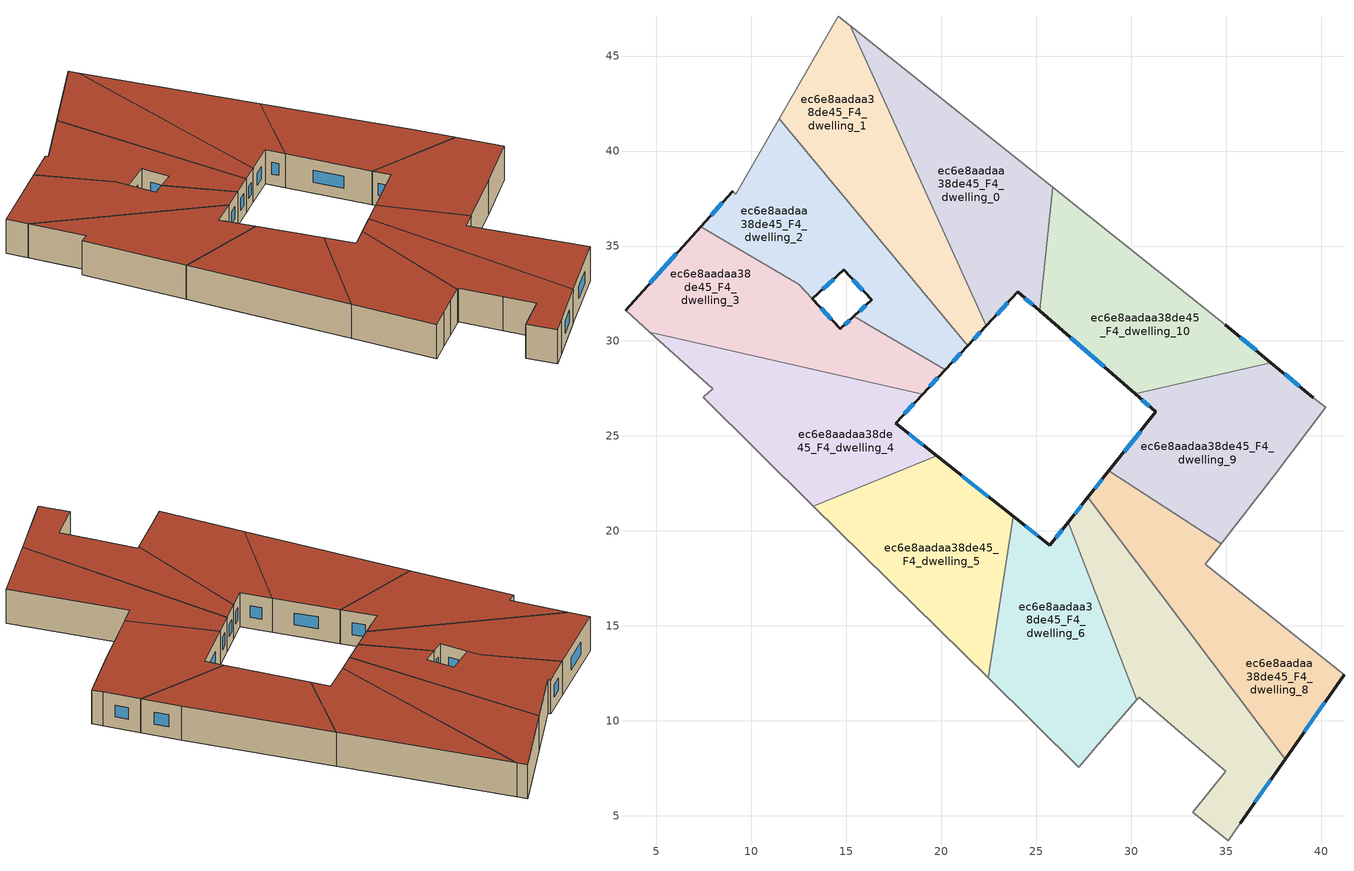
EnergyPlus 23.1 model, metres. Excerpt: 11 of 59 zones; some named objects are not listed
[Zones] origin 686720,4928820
ec6e8aadaa38de45_F4_dwelling_0
 floor to ec6e8aadaa38de45_F3_dwelling_2 (EU_floor_Construction): 25.15,38.67 20.81,34.27 18.27,39.86 20.64,42.27 z12
 floor to ec6e8aadaa38de45_F3_dwelling_0 (EU_floor_Construction): 20.64,42.27 18.27,39.86 15.22,46.59 z12
 floor to ec6e8aadaa38de45_F3_dwelling_4 (EU_floor_Construction): 25.87,38.1 25.18,31.59 24.03,32.59 22.37,30.81 20.81,34.27 25.15,38.67 z12
 wall outside (EU_wall_Construction): 22.37,30.81 24.03,32.59 25.18,31.59 z12:15
 wall to ec6e8aadaa38de45_F4_dwelling_1 (EU_wall_Construction): 15.22,46.59 22.37,30.81 z12:15
 wall adiabatic (EU_wall_Construction): 25.87,38.1 15.22,46.59 z12:15
 wall to ec6e8aadaa38de45_F4_dwelling_10 (EU_wall_Construction): 25.18,31.59 25.87,38.1 z12:15
 window (EU_Window_Construction): 24.41,32.26 24.81,31.91 / 22.91,31.39 23.49,32.01 z12.98:14.02
 roof outside (EU_roof_Construction): 25.18,31.59 25.87,38.1 15.22,46.59 22.37,30.81 24.03,32.59 z15
ec6e8aadaa38de45_F4_dwelling_1
 floor to ec6e8aadaa38de45_F3_dwelling_0 (EU_floor_Construction): 15.22,46.59 18.27,39.86 15.41,36.96 11.47,41.7 14.57,47.11 z12
 floor to ec6e8aadaa38de45_F3_dwelling_2 (EU_floor_Construction): 18.27,39.86 20.81,34.27 19.09,32.53 15.41,36.96 z12
 floor to ec6e8aadaa38de45_F3_dwelling_4 (EU_floor_Construction): 20.81,34.27 22.37,30.81 21.4,29.76 19.09,32.53 z12
 wall outside (EU_wall_Construction): 21.4,29.76 22.37,30.81 z12:15
 wall to ec6e8aadaa38de45_F4_dwelling_2 (EU_wall_Construction): 11.47,41.7 21.4,29.76 z12:15
 wall adiabatic (EU_wall_Construction): 15.22,46.59 14.57,47.11 11.47,41.7 z12:15
 window (EU_Window_Construction): 21.72,30.1 22.06,30.47 z12.98:14.02
 roof outside (EU_roof_Construction): 21.4,29.76 22.37,30.81 15.22,46.59 14.57,47.11 11.47,41.7 z15
ec6e8aadaa38de45_F4_dwelling_10
 floor to ec6e8aadaa38de45_F3_dwelling_6 (EU_floor_Construction): 34.95,30.86 36.64,29.46 35.66,28.48 30.2,27.22 26.42,30.51 30.37,34.51 z12
 floor to ec6e8aadaa38de45_F3_dwelling_8 (EU_floor_Construction): 37.35,28.86 35.66,28.48 36.64,29.46 z12
 floor to ec6e8aadaa38de45_F3_dwelling_4 (EU_floor_Construction): 30.37,34.51 26.42,30.51 25.18,31.59 25.87,38.1 z12
 wall outside (EU_wall_Construction): 25.18,31.59 30.2,27.22 / 37.35,28.87 34.95,30.86 z12:15
 wall to ec6e8aadaa38de45_F4_dwelling_9 (EU_wall_Construction): 30.2,27.22 37.35,28.87 z12:15
 wall adiabatic (EU_wall_Construction): 34.95,30.86 25.87,38.1 z12:15
 window (EU_Window_Construction): 26.81,30.17 28.57,28.64 / 36.57,29.51 35.73,30.21 z12.98:14.02
 roof outside (EU_roof_Construction): 37.35,28.87 34.95,30.86 25.87,38.1 25.18,31.59 30.2,27.22 z15
ec6e8aadaa38de45_F4_dwelling_2
 floor to ec6e8aadaa38de45_F3_dwelling_0 (EU_floor_Construction): 11.47,41.7 15.41,36.96 14.56,36.1 10.53,40.07 z12
 floor to ec6e8aadaa38de45_F3_dwelling_1 (EU_floor_Construction): 14.56,36.1 13.6,35.12 14.87,33.75 13.21,32.23 12.01,33.51 11.87,33.36 7.33,36.01 9.01,37.88 9.19,37.74 10.53,40.07 z12
 floor to ec6e8aadaa38de45_F3_dwelling_2 (EU_floor_Construction): 15.41,36.96 19.09,32.53 17.5,30.91 16.34,32.16 14.87,33.75 13.6,35.12 z12
 floor to ec6e8aadaa38de45_F3_dwelling_3 (EU_floor_Construction): 12.01,33.51 12.48,33 11.87,33.36 z12
 floor to ec6e8aadaa38de45_F3_dwelling_5 (EU_floor_Construction): 17.68,31.09 20.26,28.54 20.21,28.48 15.4,31.29 16.34,32.16 17.5,30.91 z12
 floor adiabatic (EU_floor_Construction): 19.09,32.53 21.4,29.76 20.26,28.54 17.68,31.09 z12
 wall outside (EU_wall_Construction): 9.01,37.88 7.33,36.01 / 20.21,28.48 21.4,29.76 / 13.21,32.23 14.87,33.75 16.34,32.16 15.4,31.29 z12:15
 wall adiabatic (EU_wall_Construction): 11.47,41.7 9.19,37.74 9.01,37.88 z12:15
 wall to ec6e8aadaa38de45_F4_dwelling_3 (EU_wall_Construction): 15.4,31.29 20.21,28.48 / 7.33,36.01 12.49,32.99 / 12.5,32.99 13.21,32.23 z12:15
 window (EU_Window_Construction): 8.47,37.27 7.88,36.62 / 20.6,28.9 21.01,29.34 / 16.04,31.88 15.71,31.57 / 15.35,33.23 15.86,32.68 / 13.75,32.72 14.33,33.25 z12.98:14.02
 roof outside (EU_roof_Construction): 20.21,28.48 21.4,29.76 11.47,41.7 9.19,37.74 9.01,37.88 7.33,36.01 12.5,32.99 13.21,32.23 14.87,33.75 16.34,32.16 15.4,31.29 z15
ec6e8aadaa38de45_F4_dwelling_3
 floor outside (EU_floor_Construction): 12.49,33 15.93,29.31 12.48,33 z12
 floor to ec6e8aadaa38de45_F3_dwelling_1 (EU_floor_Construction): 11.87,33.36 8.22,29.66 4.65,30.47 3.38,31.61 7.33,36.01 z12
 floor to ec6e8aadaa38de45_F3_dwelling_3 (EU_floor_Construction): 12.48,33 15.92,29.31 14.79,28.16 8.22,29.66 11.87,33.36 z12
 floor to ec6e8aadaa38de45_F3_dwelling_5 (EU_floor_Construction): 20.21,28.48 19.01,27.2 14.79,28.16 15.93,29.31 14.69,30.64 15.4,31.29 z12
 wall outside (EU_wall_Construction): 15.4,31.29 14.69,30.64 13.21,32.23 / 19.01,27.2 20.21,28.48 / 7.33,36.01 3.38,31.61 z12:15
 wall to ec6e8aadaa38de45_F4_dwelling_4 (EU_wall_Construction): 4.65,30.47 19.01,27.2 z12:15
 wall adiabatic (EU_wall_Construction): 3.38,31.61 4.65,30.47 z12:15
 window (EU_Window_Construction): 15.17,31.08 14.92,30.85 / 19.4,27.61 19.82,28.06 / 6.05,34.58 4.66,33.04 / 14.21,31.15 13.69,31.71 z12.98:14.02
 roof outside (EU_roof_Construction): 19.01,27.2 20.21,28.48 15.4,31.29 14.69,30.64 12.5,32.99 7.33,36.01 3.38,31.61 4.65,30.47 z15
ec6e8aadaa38de45_F4_dwelling_4
 floor to ec6e8aadaa38de45_F3_dwelling_3 (EU_floor_Construction): 14.79,28.16 10.62,23.92 7.46,27.03 7.97,27.48 6.97,28.39 8.22,29.66 z12
 floor to ec6e8aadaa38de45_F3_dwelling_1 (EU_floor_Construction): 8.22,29.66 6.97,28.39 4.65,30.47 z12
 floor to ec6e8aadaa38de45_F3_dwelling_5 (EU_floor_Construction): 19.01,27.2 17.59,25.67 19.75,23.95 13.27,21.31 10.62,23.92 14.79,28.16 z12
 wall outside (EU_wall_Construction): 19.76,23.96 17.59,25.67 19.01,27.2 z12:15
 wall adiabatic (EU_wall_Construction): 4.65,30.47 7.97,27.48 7.46,27.03 13.27,21.31 z12:15
 wall to ec6e8aadaa38de45_F4_dwelling_5 (EU_wall_Construction): 13.27,21.31 19.76,23.96 z12:15
 window (EU_Window_Construction): 18.05,26.16 18.55,26.7 / 19.05,24.51 18.29,25.11 z12.98:14.02
 roof outside (EU_roof_Construction): 19.76,23.96 17.59,25.67 19.01,27.2 4.65,30.47 7.97,27.48 7.46,27.03 13.27,21.31 z15
ec6e8aadaa38de45_F4_dwelling_5
 floor to ec6e8aadaa38de45_F3_dwelling_5 (EU_floor_Construction): 19.87,23.86 15.35,19.27 13.27,21.31 19.75,23.95 z12
 floor to ec6e8aadaa38de45_F3_dwelling_7 (EU_floor_Construction): 23.79,20.76 22.98,15.6 21.06,13.65 15.35,19.27 19.87,23.86 z12
 floor to ec6e8aadaa38de45_F3_dwelling_9 (EU_floor_Construction): 22.98,15.6 22.47,12.27 21.06,13.65 z12
 wall outside (EU_wall_Construction): 23.79,20.76 19.76,23.96 z12:15
 wall to ec6e8aadaa38de45_F4_dwelling_6 (EU_wall_Construction): 22.47,12.27 23.79,20.76 z12:15
 wall adiabatic (EU_wall_Construction): 13.27,21.31 22.47,12.27 z12:15
 window (EU_Window_Construction): 22.47,21.8 21.07,22.92 z12.98:14.02
 roof outside (EU_roof_Construction): 22.47,12.27 23.79,20.76 19.76,23.96 13.27,21.31 z15
ec6e8aadaa38de45_F4_dwelling_6
 floor to ec6e8aadaa38de45_F3_dwelling_9 (EU_floor_Construction): 26.69,20.47 28.96,14.56 24.62,10.15 22.47,12.27 22.98,15.6 26.19,18.86 25.71,19.24 z12
 floor to ec6e8aadaa38de45_F3_dwelling_11 (EU_floor_Construction): 28.96,14.56 30.29,11.11 29.26,9.93 28.29,8.81 27.24,7.57 24.62,10.15 z12
 floor to ec6e8aadaa38de45_F3_dwelling_7 (EU_floor_Construction): 26.19,18.86 22.98,15.6 23.79,20.76 z12
 wall outside (EU_wall_Construction): 26.69,20.47 25.71,19.24 23.79,20.76 z12:15
 wall adiabatic (EU_wall_Construction): 22.47,12.27 27.24,7.57 28.29,8.81 29.26,9.93 30.29,11.11 z12:15
 wall to ec6e8aadaa38de45_F4_dwelling_7 (EU_wall_Construction): 30.29,11.11 26.69,20.47 z12:15
 window (EU_Window_Construction): 25.08,19.73 24.41,20.27 / 26.37,20.07 26.03,19.64 z12.98:14.02
 roof outside (EU_roof_Construction): 28.29,8.81 29.26,9.93 30.29,11.11 26.69,20.47 25.71,19.24 23.79,20.76 22.47,12.27 27.24,7.57 z15
ec6e8aadaa38de45_F4_dwelling_7
 floor to ec6e8aadaa38de45_F3_dwelling_11 (EU_floor_Construction): 38.08,7.96 35.75,4.62 35.1,3.68 33.23,5.19 34.98,7.34 33.02,9 30.41,11.25 30.29,11.11 28.96,14.56 30.15,15.77 z12
 floor to ec6e8aadaa38de45_F3_dwelling_10 (EU_floor_Construction): 31.33,16.97 38.1,7.98 38.08,7.96 30.15,15.77 z12
 floor to ec6e8aadaa38de45_F3_dwelling_9 (EU_floor_Construction): 27.72,21.77 31.33,16.97 28.96,14.56 26.69,20.47 z12
 wall outside (EU_wall_Construction): 27.72,21.77 26.69,20.47 / 35.75,4.62 38.1,7.98 z12:15
 wall adiabatic (EU_wall_Construction): 30.29,11.11 30.41,11.25 33.02,9 34.98,7.34 33.23,5.19 35.1,3.68 35.75,4.62 z12:15
 wall to ec6e8aadaa38de45_F4_dwelling_8 (EU_wall_Construction): 38.1,7.98 27.72,21.77 z12:15
 window (EU_Window_Construction): 27.38,21.34 27.02,20.89 / 36.51,5.71 37.33,6.89 z12.98:14.02
 roof outside (EU_roof_Construction): 35.75,4.62 38.1,7.98 27.72,21.77 26.69,20.47 30.29,11.11 30.41,11.25 33.02,9 34.98,7.34 33.23,5.19 35.1,3.68 z15
ec6e8aadaa38de45_F4_dwelling_8
 floor to ec6e8aadaa38de45_F3_dwelling_8 (EU_floor_Construction): 34.73,19.32 33.9,18.26 33.17,18.84 32.44,18.1 28.16,22.33 28.83,23.16 z12
 floor to ec6e8aadaa38de45_F3_dwelling_9 (EU_floor_Construction): 32.44,18.1 31.33,16.97 27.72,21.77 28.16,22.32 z12
 floor adiabatic (EU_floor_Construction): 41.2,12.44 38.1,7.98 31.33,16.97 33.17,18.84 z12
 wall outside (EU_wall_Construction): 38.1,7.98 41.2,12.44 / 28.83,23.17 27.72,21.77 z12:15
 wall to ec6e8aadaa38de45_F4_dwelling_9 (EU_wall_Construction): 34.73,19.32 28.83,23.17 z12:15
 wall adiabatic (EU_wall_Construction): 41.2,12.44 33.9,18.26 34.73,19.32 z12:15
 window (EU_Window_Construction): 39.11,9.43 40.19,10.99 / 28.47,22.71 28.08,22.22 z12.98:14.02
 roof outside (EU_roof_Construction): 38.1,7.98 41.2,12.44 33.9,18.26 34.73,19.32 28.83,23.17 27.72,21.77 z15
ec6e8aadaa38de45_F4_dwelling_9
 floor to ec6e8aadaa38de45_F3_dwelling_8 (EU_floor_Construction): 39.58,27.02 40.23,26.51 37.56,22.95 34.73,19.32 28.83,23.16 31.29,26.27 32.47,25.24 35.66,28.48 37.35,28.86 z12
 floor to ec6e8aadaa38de45_F3_dwelling_6 (EU_floor_Construction): 35.66,28.48 32.47,25.24 30.2,27.22 z12
 wall outside (EU_wall_Construction): 30.2,27.22 31.29,26.27 28.83,23.17 / 39.58,27.02 37.35,28.87 z12:15
 wall adiabatic (EU_wall_Construction): 34.73,19.32 37.56,22.95 40.23,26.51 39.58,27.02 z12:15
 window (EU_Window_Construction): 30.49,25.26 29.63,24.17 / 30.55,26.91 30.94,26.58 / 38.86,27.62 38.08,28.26 z12.98:14.02
 roof outside (EU_roof_Construction): 37.56,22.95 40.23,26.51 39.58,27.02 37.35,28.87 30.2,27.22 31.29,26.27 28.83,23.17 34.73,19.32 z15
[Building]
EU S2 Campaign: North Axis=0; Terrain=City; Solar Distribution=FullExterior
[Site:Location]
Bologna: Latitude=44.5; Longitude=11.25; Time Zone=1; Elevation=37
[SizingPeriod:WeatherFileDays]
AnnualSizingPeriod: Begin Month=1; Begin Day of Month=1; End Month=12; End Day of Month=31; Day of Week for Start Day=Monday; Use Weather File Daylight Saving Period=No; Use Weather File Rain and Snow Indicators=No
[MATERIAL]
EU_InternalMass_Material: Roughness=MediumRough; Thickness=0.1; Conductivity=1; Density=1800; Specific Heat=900; Thermal Absorptance=0.9; Solar Absorptance=0.7; Visible Absorptance=0.7
[MATERIAL:NOMASS] Roughness=MediumRough; Thermal Absorptance=0.9; Solar Absorptance=0.7; Visible Absorptance=0.7
Name | Thermal Resistance
EU_wall_NoMass | 0.905828
EU_roof_NoMass | 0.37593
EU_floor_NoMass | 0.67114
[WINDOWMATERIAL:SIMPLEGLAZINGSYSTEM]
EU_Window_SimpleGlazing: UFactor=4.52486; Solar Heat Gain Coefficient=0.85; Visible Transmittance=0.85
[CONSTRUCTION]
EU_wall_Construction: EU_wall_NoMass
EU_roof_Construction: EU_roof_NoMass
EU_floor_Construction: EU_floor_NoMass
EU_Window_Construction: EU_Window_SimpleGlazing
EU_InternalMass_Construction: EU_InternalMass_Material
[ZONE] Type=1; Multiplier=1; Ceiling Height=autocalculate; Floor Area=autocalculate; Part of Total Floor Area=Yes
Name | Volume
ec6e8aadaa38de45_F4_dwelling_0 | 182.075
ec6e8aadaa38de45_F4_dwelling_1 | 182.084
ec6e8aadaa38de45_F4_dwelling_10 | 182.09
ec6e8aadaa38de45_F4_dwelling_2 | 182.581
ec6e8aadaa38de45_F4_dwelling_3 | 181.581
ec6e8aadaa38de45_F4_dwelling_4 | 182.091
ec6e8aadaa38de45_F4_dwelling_5 | 182.065
ec6e8aadaa38de45_F4_dwelling_6 | 182.071
ec6e8aadaa38de45_F4_dwelling_7 | 182.093
ec6e8aadaa38de45_F4_dwelling_8 | 182.076
ec6e8aadaa38de45_F4_dwelling_9 | 182.087
[INTERNALMASS] Construction=EU_InternalMass_Construction
Name | Zone or ZoneList | Surface Area
ec6e8aadaa38de45_F4_dwelling_0_EU_InternalMass | ec6e8aadaa38de45_F4_dwelling_0 | 60.6916
ec6e8aadaa38de45_F4_dwelling_1_EU_InternalMass | ec6e8aadaa38de45_F4_dwelling_1 | 60.695
ec6e8aadaa38de45_F4_dwelling_2_EU_InternalMass | ec6e8aadaa38de45_F4_dwelling_2 | 60.8605
ec6e8aadaa38de45_F4_dwelling_3_EU_InternalMass | ec6e8aadaa38de45_F4_dwelling_3 | 60.5283
ec6e8aadaa38de45_F4_dwelling_4_EU_InternalMass | ec6e8aadaa38de45_F4_dwelling_4 | 60.6971
ec6e8aadaa38de45_F4_dwelling_5_EU_InternalMass | ec6e8aadaa38de45_F4_dwelling_5 | 60.6885
ec6e8aadaa38de45_F4_dwelling_6_EU_InternalMass | ec6e8aadaa38de45_F4_dwelling_6 | 60.69
ec6e8aadaa38de45_F4_dwelling_7_EU_InternalMass | ec6e8aadaa38de45_F4_dwelling_7 | 60.6974
ec6e8aadaa38de45_F4_dwelling_8_EU_InternalMass | ec6e8aadaa38de45_F4_dwelling_8 | 60.692
ec6e8aadaa38de45_F4_dwelling_9_EU_InternalMass | ec6e8aadaa38de45_F4_dwelling_9 | 60.6959
ec6e8aadaa38de45_F4_dwelling_10_EU_InternalMass | ec6e8aadaa38de45_F4_dwelling_10 | 60.6965
[OTHEREQUIPMENT] Fuel Type=Electricity; Design Level Calculation Method=Watts/Area; Power per Zone Floor Area=1; Fraction Latent=0; Fraction Radiant=0; Fraction Lost=0; Carbon Dioxide Generation Rate=0; EndUse Subcategory=EU_Step8_InternalGains
Name | Zone or ZoneList or Space or SpaceList | Schedule
EU_Step8_InternalGain_ec6e8aadaa38de45_F4_dwelling_0_f000 | ec6e8aadaa38de45_F4_dwelling_0 | EU_Step8_GainSchedule_ec6e8aadaa38de45_F4_dwelling_0_f000
EU_Step8_InternalGain_ec6e8aadaa38de45_F4_dwelling_1_f000 | ec6e8aadaa38de45_F4_dwelling_1 | EU_Step8_GainSchedule_ec6e8aadaa38de45_F4_dwelling_1_f000
EU_Step8_InternalGain_ec6e8aadaa38de45_F4_dwelling_2_f000 | ec6e8aadaa38de45_F4_dwelling_2 | EU_Step8_GainSchedule_ec6e8aadaa38de45_F4_dwelling_2_f000
EU_Step8_InternalGain_ec6e8aadaa38de45_F4_dwelling_3_f000 | ec6e8aadaa38de45_F4_dwelling_3 | EU_Step8_GainSchedule_ec6e8aadaa38de45_F4_dwelling_3_f000
EU_Step8_InternalGain_ec6e8aadaa38de45_F4_dwelling_4_f000 | ec6e8aadaa38de45_F4_dwelling_4 | EU_Step8_GainSchedule_ec6e8aadaa38de45_F4_dwelling_4_f000
EU_Step8_InternalGain_ec6e8aadaa38de45_F4_dwelling_5_f000 | ec6e8aadaa38de45_F4_dwelling_5 | EU_Step8_GainSchedule_ec6e8aadaa38de45_F4_dwelling_5_f000
EU_Step8_InternalGain_ec6e8aadaa38de45_F4_dwelling_6_f000 | ec6e8aadaa38de45_F4_dwelling_6 | EU_Step8_GainSchedule_ec6e8aadaa38de45_F4_dwelling_6_f000
EU_Step8_InternalGain_ec6e8aadaa38de45_F4_dwelling_7_f000 | ec6e8aadaa38de45_F4_dwelling_7 | EU_Step8_GainSchedule_ec6e8aadaa38de45_F4_dwelling_7_f000
EU_Step8_InternalGain_ec6e8aadaa38de45_F4_dwelling_8_f000 | ec6e8aadaa38de45_F4_dwelling_8 | EU_Step8_GainSchedule_ec6e8aadaa38de45_F4_dwelling_8_f000
EU_Step8_InternalGain_ec6e8aadaa38de45_F4_dwelling_9_f000 | ec6e8aadaa38de45_F4_dwelling_9 | EU_Step8_GainSchedule_ec6e8aadaa38de45_F4_dwelling_9_f000
EU_Step8_InternalGain_ec6e8aadaa38de45_F4_dwelling_10_f000 | ec6e8aadaa38de45_F4_dwelling_10 | EU_Step8_GainSchedule_ec6e8aadaa38de45_F4_dwelling_10_f000
[ZONEVENTILATION:DESIGNFLOWRATE] Schedule=EU_AlwaysOn; Design Flow Rate Calculation Method=AirChanges/Hour; Air Changes per Hour=0.73129; Ventilation Type=Natural; Fan Pressure Rise=0; Fan Total Efficiency=1; Constant Term Coefficient=1; Temperature Term Coefficient=0; Velocity Term Coefficient=0; Velocity Squared Term Coefficient=0; Minimum Indoor Temperature=-100; Maximum Indoor Temperature=100; Delta Temperature=-100; Minimum Outdoor Temperature=-100; Maximum Outdoor Temperature=100; Maximum Wind Speed=40
Name | Zone or ZoneList or Space or SpaceList
EU_ConstantAir_ec6e8aadaa38de45_F4_dwelling_0 | ec6e8aadaa38de45_F4_dwelling_0
EU_ConstantAir_ec6e8aadaa38de45_F4_dwelling_1 | ec6e8aadaa38de45_F4_dwelling_1
EU_ConstantAir_ec6e8aadaa38de45_F4_dwelling_2 | ec6e8aadaa38de45_F4_dwelling_2
EU_ConstantAir_ec6e8aadaa38de45_F4_dwelling_3 | ec6e8aadaa38de45_F4_dwelling_3
EU_ConstantAir_ec6e8aadaa38de45_F4_dwelling_4 | ec6e8aadaa38de45_F4_dwelling_4
EU_ConstantAir_ec6e8aadaa38de45_F4_dwelling_5 | ec6e8aadaa38de45_F4_dwelling_5
EU_ConstantAir_ec6e8aadaa38de45_F4_dwelling_6 | ec6e8aadaa38de45_F4_dwelling_6
EU_ConstantAir_ec6e8aadaa38de45_F4_dwelling_7 | ec6e8aadaa38de45_F4_dwelling_7
EU_ConstantAir_ec6e8aadaa38de45_F4_dwelling_8 | ec6e8aadaa38de45_F4_dwelling_8
EU_ConstantAir_ec6e8aadaa38de45_F4_dwelling_9 | ec6e8aadaa38de45_F4_dwelling_9
EU_ConstantAir_ec6e8aadaa38de45_F4_dwelling_10 | ec6e8aadaa38de45_F4_dwelling_10
[HVACTEMPLATE:ZONE:IDEALLOADSAIRSYSTEM] System Availability Schedule=EU_AlwaysOn; Maximum Heating Supply Air Temperature=50; Minimum Cooling Supply Air Temperature=13; Maximum Heating Supply Air Humidity Ratio=0.0156; Minimum Cooling Supply Air Humidity Ratio=0.0077; Heating Limit=NoLimit; Cooling Limit=NoLimit; Heating Availability Schedule=EU_AlwaysOn; Cooling Availability Schedule=EU_CoolingOff; Dehumidification Control Type=ConstantSensibleHeatRatio; Cooling Sensible Heat Ratio=0.7; Dehumidification Setpoint=60; Humidification Control Type=None; Humidification Setpoint=30; Outdoor Air Method=None; Outdoor Air Flow Rate per Person=0.00944; Outdoor Air Flow Rate per Zone Floor Area=0; Outdoor Air Flow Rate per Zone=0; Demand Controlled Ventilation Type=None; Outdoor Air Economizer Type=NoEconomizer; Heat Recovery Type=None; Sensible Heat Recovery Effectiveness=0.7; Latent Heat Recovery Effectiveness=0.65
Name | Template Thermostat
ec6e8aadaa38de45_F4_dwelling_0 | EU_HeatOnly_ec6e8aadaa38de45_F4_dwelling_0
ec6e8aadaa38de45_F4_dwelling_1 | EU_HeatOnly_ec6e8aadaa38de45_F4_dwelling_1
ec6e8aadaa38de45_F4_dwelling_2 | EU_HeatOnly_ec6e8aadaa38de45_F4_dwelling_2
ec6e8aadaa38de45_F4_dwelling_3 | EU_HeatOnly_ec6e8aadaa38de45_F4_dwelling_3
ec6e8aadaa38de45_F4_dwelling_4 | EU_HeatOnly_ec6e8aadaa38de45_F4_dwelling_4
ec6e8aadaa38de45_F4_dwelling_5 | EU_HeatOnly_ec6e8aadaa38de45_F4_dwelling_5
ec6e8aadaa38de45_F4_dwelling_6 | EU_HeatOnly_ec6e8aadaa38de45_F4_dwelling_6
ec6e8aadaa38de45_F4_dwelling_7 | EU_HeatOnly_ec6e8aadaa38de45_F4_dwelling_7
ec6e8aadaa38de45_F4_dwelling_8 | EU_HeatOnly_ec6e8aadaa38de45_F4_dwelling_8
ec6e8aadaa38de45_F4_dwelling_9 | EU_HeatOnly_ec6e8aadaa38de45_F4_dwelling_9
ec6e8aadaa38de45_F4_dwelling_10 | EU_HeatOnly_ec6e8aadaa38de45_F4_dwelling_10
[SIZING:ZONE] Zone Cooling Design Supply Air Temperature Input Method=SupplyAirTemperature; Zone Cooling Design Supply Air Temperature=13; Zone Heating Design Supply Air Temperature Input Method=SupplyAirTemperature; Zone Heating Design Supply Air Temperature=50; Zone Cooling Design Supply Air Humidity Ratio=0.008; Zone Heating Design Supply Air Humidity Ratio=0.008; Cooling Design Air Flow Method=DesignDay; Cooling Design Air Flow Rate=0; Cooling Minimum Air Flow per Zone Floor Area=0.000762; Cooling Minimum Air Flow=0; Cooling Minimum Air Flow Fraction=0.2; Heating Design Air Flow Method=DesignDay; Heating Design Air Flow Rate=0; Heating Maximum Air Flow per Zone Floor Area=0.002032; Heating Maximum Air Flow=0.141576; Heating Maximum Air Flow Fraction=0.3; Account for Dedicated Outdoor Air System=No; Dedicated Outdoor Air System Control Strategy=NeutralSupplyAir; Dedicated Outdoor Air Low Setpoint Temperature for Design=autosize; Dedicated Outdoor Air High Setpoint Temperature for Design=autosize; Zone Load Sizing Method=Sensible Load Only No Latent Load; Zone Latent Cooling Design Supply Air Humidity Ratio Input Method=HumidityRatioDifference; Zone Cooling Design Supply Air Humidity Ratio Difference=0.005; Zone Latent Heating Design Supply Air Humidity Ratio Input Method=HumidityRatioDifference; Zone Humidification Design Supply Air Humidity Ratio Difference=0.005
ec6e8aadaa38de45_F4_dwelling_0; ec6e8aadaa38de45_F4_dwelling_1; ec6e8aadaa38de45_F4_dwelling_2; ec6e8aadaa38de45_F4_dwelling_3; ec6e8aadaa38de45_F4_dwelling_4; ec6e8aadaa38de45_F4_dwelling_5; ec6e8aadaa38de45_F4_dwelling_6; ec6e8aadaa38de45_F4_dwelling_7; ec6e8aadaa38de45_F4_dwelling_8; ec6e8aadaa38de45_F4_dwelling_9; ec6e8aadaa38de45_F4_dwelling_10
[SCHEDULE:CONSTANT]
Name | Hourly Value
EU_AlwaysOn | 1
EU_CoolingOff | 0
[SCHEDULE:FILE] Column Number=1; Rows to Skip at Top=0; Number of Hours of Data=8760; Column Separator=Comma; Interpolate to Timestep=No; Minutes per Item=60; Adjust Schedule for Daylight Savings=Yes
Name | File
EU_Step8_GainSchedule_ec6e8aadaa38de45_F4_dwelling_0_f000 | ../../schedules/ec6e8aadaa38de45/ec6e8aadaa38de45_F4_dwelling_0_f000_gain.csv
EU_Step8_GainSchedule_ec6e8aadaa38de45_F4_dwelling_1_f000 | ../../schedules/ec6e8aadaa38de45/ec6e8aadaa38de45_F4_dwelling_1_f000_gain.csv
EU_Step8_GainSchedule_ec6e8aadaa38de45_F4_dwelling_2_f000 | ../../schedules/ec6e8aadaa38de45/ec6e8aadaa38de45_F4_dwelling_2_f000_gain.csv
EU_Step8_GainSchedule_ec6e8aadaa38de45_F4_dwelling_3_f000 | ../../schedules/ec6e8aadaa38de45/ec6e8aadaa38de45_F4_dwelling_3_f000_gain.csv
EU_Step8_GainSchedule_ec6e8aadaa38de45_F4_dwelling_4_f000 | ../../schedules/ec6e8aadaa38de45/ec6e8aadaa38de45_F4_dwelling_4_f000_gain.csv
EU_Step8_GainSchedule_ec6e8aadaa38de45_F4_dwelling_5_f000 | ../../schedules/ec6e8aadaa38de45/ec6e8aadaa38de45_F4_dwelling_5_f000_gain.csv
EU_Step8_GainSchedule_ec6e8aadaa38de45_F4_dwelling_6_f000 | ../../schedules/ec6e8aadaa38de45/ec6e8aadaa38de45_F4_dwelling_6_f000_gain.csv
EU_Step8_GainSchedule_ec6e8aadaa38de45_F4_dwelling_7_f000 | ../../schedules/ec6e8aadaa38de45/ec6e8aadaa38de45_F4_dwelling_7_f000_gain.csv
EU_Step8_GainSchedule_ec6e8aadaa38de45_F4_dwelling_8_f000 | ../../schedules/ec6e8aadaa38de45/ec6e8aadaa38de45_F4_dwelling_8_f000_gain.csv
EU_Step8_GainSchedule_ec6e8aadaa38de45_F4_dwelling_9_f000 | ../../schedules/ec6e8aadaa38de45/ec6e8aadaa38de45_F4_dwelling_9_f000_gain.csv
EU_Step8_GainSchedule_ec6e8aadaa38de45_F4_dwelling_10_f000 | ../../schedules/ec6e8aadaa38de45/ec6e8aadaa38de45_F4_dwelling_10_f000_gain.csv
